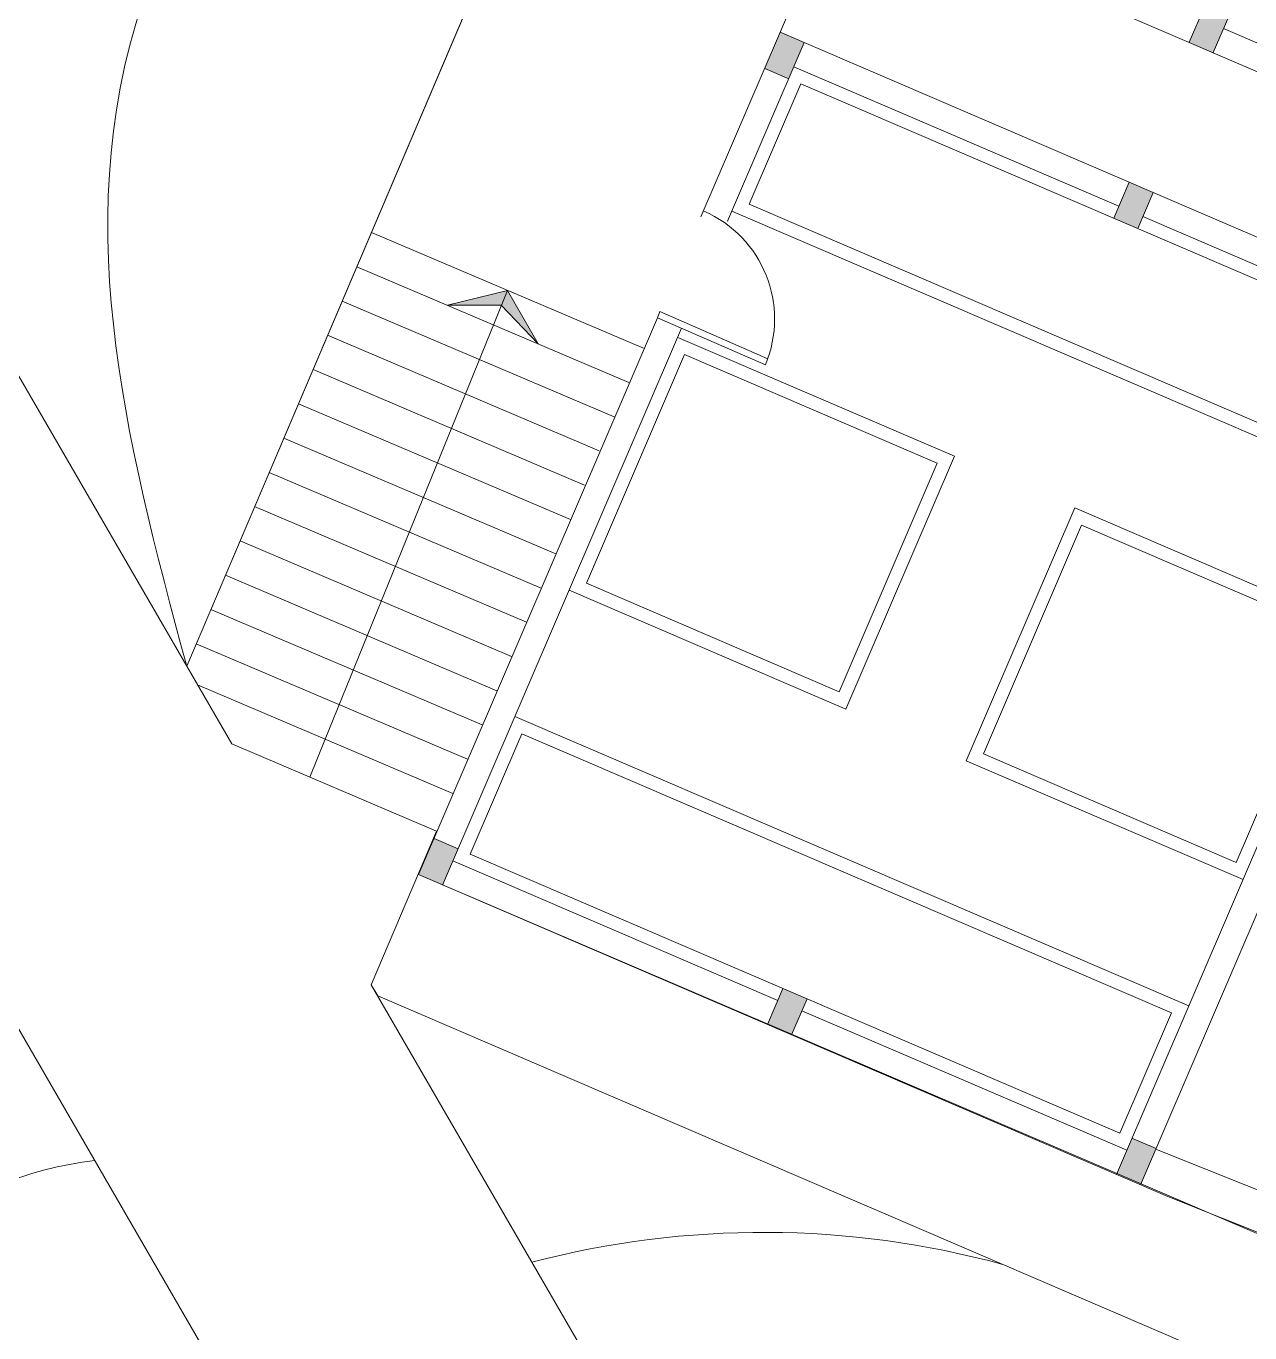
# Model space of a CAD drawing. Header units: metres. Extents: x -48 to 2360, y -1392 to 453.
# Drawn here: x 255.69 to 265.04, y -1282.62 to -1272.64 of the extents above; entities that cross this region are included whole.
import ezdxf

# ---------------------------------------------------------------- set-up
doc = ezdxf.new("R2010")
doc.units = ezdxf.units.M
for name, color, linetype, lineweight in [('corte3', 215, 'Continuous', 5), ('MUROS', 31, 'Continuous', 9), ('TODO', 210, 'Continuous', 5)]:
    doc.layers.add(name, color=color, linetype=linetype, lineweight=lineweight)
for name, color, linetype, lineweight, transparency in [('JARDINERAS', 93, 'Continuous', 5, 0.4), ('MUEBLES', 223, 'Continuous', 5, 0.3), ('SUELO', 231, 'Continuous', 5, 0.2)]:
    doc.layers.add(name, color=color, linetype=linetype, lineweight=lineweight, transparency=transparency)

msp = doc.modelspace()

# ---------------------------------------------------------------- hatches: boundary and pattern name
at = {"layer": 'corte3', "ltscale": 7, "transparency": 33554687}
h = msp.add_hatch(color=256, dxfattribs=at)
h.dxf.hatch_style = 1
h.paths.add_polyline_path([(259.3678, -1274.6575), (258.9101, -1274.7719), (259.3213, -1274.7719)])
h.paths.add_polyline_path([(259.3678, -1274.6575), (259.3213, -1274.7719), (259.6017, -1275.0662)])
at = {"layer": 'MUROS', "ltscale": 7, "transparency": 33554687}
h = msp.add_hatch(color=256, dxfattribs=at)
h.dxf.hatch_style = 1
h.paths.add_polyline_path([(282.9869, -1264.3172), (282.8031, -1264.2383), (282.6848, -1264.5139), (282.8685, -1264.5928)])
h.paths.add_polyline_path([(288.3163, -1266.6056), (288.1326, -1266.5267), (288.0142, -1266.8024), (288.198, -1266.8813)])
h.paths.add_polyline_path([(285.6516, -1265.4614), (285.4678, -1265.3825), (285.3495, -1265.6581), (285.5333, -1265.7371)])
h.paths.add_polyline_path([(280.3434, -1270.4736), (280.1596, -1270.3947), (280.0412, -1270.6704), (280.225, -1270.7493)])
h.paths.add_polyline_path([(283.0081, -1271.6178), (282.8243, -1271.5389), (282.7059, -1271.8146), (282.8897, -1271.8935)])
h.paths.add_polyline_path([(285.6728, -1272.762), (285.489, -1272.6831), (285.3707, -1272.9588), (285.5544, -1273.0377)])
h.paths.add_polyline_path([(284.976, -1273.8779), (284.8577, -1274.1533), (285.0415, -1274.2322), (285.1599, -1273.9566)])
h.paths.add_polyline_path([(280.6551, -1272.0285), (280.4713, -1271.9498), (280.3553, -1272.22), (280.539, -1272.2989)])
h.paths.add_polyline_path([(275.9665, -1270.0218), (275.7827, -1269.9431), (275.669, -1270.2077), (275.8528, -1270.2867)])
h.paths.add_polyline_path([(282.5163, -1280.113), (282.3326, -1280.0341), (282.2142, -1280.3098), (282.398, -1280.3887)])
h.paths.add_polyline_path([(281.9403, -1281.4546), (281.7565, -1281.3757), (281.6381, -1281.6513), (281.8219, -1281.7302)])
h.paths.add_polyline_path([(277.4378, -1279.5212), (277.254, -1279.4423), (277.1357, -1279.718), (277.3194, -1279.7969)])
h.paths.add_polyline_path([(272.7516, -1277.509), (272.5678, -1277.4301), (272.4494, -1277.7057), (272.6332, -1277.7846)])
h.paths.add_polyline_path([(273.3276, -1276.1674), (273.1438, -1276.0885), (273.0255, -1276.3642), (273.2093, -1276.4431)])
h.paths.add_polyline_path([(268.341, -1275.6151), (268.1572, -1275.5362), (268.0388, -1275.8118), (268.2226, -1275.8908)])
h.paths.add_polyline_path([(268.917, -1274.2735), (268.7333, -1274.1946), (268.6149, -1274.4703), (268.7987, -1274.5492)])
h.paths.add_polyline_path([(267.5408, -1273.7111), (267.357, -1273.6322), (267.2386, -1273.9079), (267.4224, -1273.9868)])
h.paths.add_polyline_path([(266.9639, -1275.0545), (266.7802, -1274.9756), (266.6618, -1275.2512), (266.8456, -1275.3302)])
h.paths.add_polyline_path([(264.8761, -1272.5669), (264.6923, -1272.488), (264.5739, -1272.7636), (264.7577, -1272.8425)])
h.paths.add_polyline_path([(264.2992, -1273.9103), (264.1154, -1273.8314), (263.9971, -1274.107), (264.1808, -1274.1859)])
h.paths.add_polyline_path([(262.2113, -1271.4227), (262.0276, -1271.3438), (261.9092, -1271.6194), (262.093, -1271.6983)])
h.paths.add_polyline_path([(261.6345, -1272.7661), (261.4507, -1272.6871), (261.3323, -1272.9628), (261.5161, -1273.0417)])
h.paths.add_polyline_path([(271.5537, -1268.1331), (271.3699, -1268.0544), (271.2584, -1268.3139), (271.4422, -1268.3928)])
h.paths.add_polyline_path([(270.1843, -1267.5547), (270.0005, -1267.4758), (269.8822, -1267.7514), (270.066, -1267.8303)])
h.paths.add_polyline_path([(267.5196, -1266.4105), (267.3358, -1266.3315), (267.2175, -1266.6072), (267.4012, -1266.6861)])
h.paths.add_polyline_path([(264.8549, -1265.2662), (264.6711, -1265.1873), (264.5527, -1265.463), (264.7365, -1265.5419)])
h.paths.add_polyline_path([(258.9909, -1278.9225), (258.8072, -1278.8436), (258.6888, -1279.1192), (258.8727, -1279.1979)])
h.paths.add_polyline_path([(261.6557, -1280.0667), (261.4719, -1279.9878), (261.3549, -1280.2603), (261.5387, -1280.339)])
h.paths.add_polyline_path([(264.3204, -1281.2109), (264.1366, -1281.132), (264.0209, -1281.4014), (264.2048, -1281.4801)])
h.paths.add_polyline_path([(265.6974, -1281.7715), (265.5137, -1281.6926), (265.3953, -1281.9683), (265.5791, -1282.0472)])
h.paths.add_polyline_path([(269.9243, -1283.5865), (269.8059, -1283.8622), (269.9897, -1283.9411), (270.108, -1283.6654)])
h.paths.add_polyline_path([(274.7943, -1285.6777), (274.6105, -1285.5988), (274.4921, -1285.8744), (274.6759, -1285.9533)])
h.paths.add_polyline_path([(279.2967, -1287.611), (279.113, -1287.5321), (278.9946, -1287.8078), (279.1784, -1287.8867)])

# ---------------------------------------------------------------- linework, layer by layer
at = {"layer": 'corte3', "ltscale": 7, "transparency": 33554687}
for points in [[(259.3678, -1274.6575), (257.9759, -1278.0835), (257.8579, -1278.374)], [(259.3678, -1274.6575), (258.9101, -1274.7719)], [(259.3678, -1274.6575), (259.6017, -1275.0662)], [(258.9101, -1274.7719), (259.3213, -1274.7719)], [(259.6017, -1275.0662), (259.3213, -1274.7719)], [(257.9947, -1275.0007), (257.9947, -1275.0007)]]:
    msp.add_lwpolyline(points, dxfattribs=at)
at = {"layer": 'JARDINERAS', "ltscale": 0.05, "transparency": 33554559}
msp.add_line((278.783, -1288.8074), (258.3776, -1280.0454), dxfattribs=at)
for centre, radius, start, end in [((256.538, -1284.0548), 2.7718, 96.66577, 159.70283), ((261.3217, -1288.8117), 6.9613, 74.7668, 104.70016)]:
    msp.add_arc(centre, radius, start, end, dxfattribs=at)
msp.add_spline([(250.4941, -1266.4361), (255.7892, -1266.6789), (257.9755, -1268.4479), (256.6394, -1272.2923), (256.9189, -1277.5273)], degree=3, dxfattribs=at)
at = {"layer": 'MUEBLES', "transparency": 33554559}
for points in [[(261.608, -1273.0812), (266.5699, -1275.2118), (266.1753, -1276.1307), (261.2134, -1274)], [(259.9706, -1276.8945), (260.7202, -1275.1486), (262.6499, -1275.9772), (261.9002, -1277.7231)], [(263.0029, -1278.1965), (263.7525, -1276.4507), (265.6821, -1277.2793), (264.9325, -1279.0251)], [(259.4774, -1278.0431), (264.4393, -1280.1737), (264.0447, -1281.0926), (259.0828, -1278.9619)]]:
    msp.add_lwpolyline(points, close=True, dxfattribs=at)
for points in [[(266.2278, -1276.262), (261.0821, -1274.0525)], [(260.6678, -1275.0173), (262.7812, -1275.9248), (261.9526, -1277.8544), (259.8392, -1276.9469)], [(264.9849, -1279.1564), (262.8715, -1278.249), (263.7001, -1276.3193), (265.8135, -1277.2268)], [(259.425, -1277.9117), (264.5706, -1280.1213)]]:
    msp.add_lwpolyline(points, dxfattribs=at)
at = {"layer": 'SUELO', "ltscale": 7, "transparency": 33554559}
msp.add_lwpolyline([(264.3173, -1266.0116), (262.2053, -1265.1121), (256.9189, -1277.5273), (257.2628, -1278.1208), (258.8273, -1278.7865), (258.6888, -1279.1192), (279.1776, -1287.8885), (285.1599, -1273.9566), (264.6711, -1265.1873), (264.3172, -1266.0116)], dxfattribs=at)
at = {"layer": 'TODO', "ltscale": 7, "transparency": 33554687}
for p, q in [((256.9189, -1277.5273), (262.2155, -1265.088)), ((265.506, -1281.6916), (264.3182, -1281.216)), ((265.3945, -1281.9701), (264.4105, -1281.5761))]:
    msp.add_line(p, q, dxfattribs=at)
at = {"layer": 'TODO', "transparency": 33554559}
for p, q in [((250.4941, -1266.4361), (257.2628, -1278.1208)), ((251.4513, -1273.0761), (258.2684, -1284.8444))]:
    msp.add_line(p, q, dxfattribs=at)
at = {"layer": 'TODO', "transparency": 33554687}
for p, q in [((260.8453, -1274.097), (262.5145, -1270.2096)), ((261.0488, -1274.1299), (261.6345, -1272.7661)), ((261.0499, -1274.1274), (261.0488, -1274.1299)), ((260.4065, -1275.0995), (258.329, -1274.2156)), ((258.2176, -1274.4773), (260.2942, -1275.3608)), ((260.2942, -1275.3608), (258.2176, -1274.4773)), ((260.1819, -1275.6221), (258.1062, -1274.739)), ((258.1062, -1274.739), (260.1819, -1275.6221)), ((260.5325, -1274.8199), (260.5148, -1274.8668)), ((260.5325, -1274.8199), (261.3574, -1275.1797)), ((260.6981, -1274.9467), (258.8726, -1279.1982)), ((260.5148, -1274.8668), (261.3374, -1275.2255)), ((257.9947, -1275.0007), (260.0696, -1275.8834)), ((260.0696, -1275.8834), (257.9947, -1275.0007)), ((259.9574, -1276.1447), (257.8833, -1275.2623)), ((257.8833, -1275.2623), (259.9574, -1276.1447)), ((259.8494, -1276.4079), (257.7719, -1275.524)), ((257.6605, -1275.7857), (259.7371, -1276.6692)), ((259.7371, -1276.6692), (257.6605, -1275.7857)), ((259.6248, -1276.9305), (257.5491, -1276.0474)), ((257.5491, -1276.0474), (259.6248, -1276.9305)), ((259.5125, -1277.1918), (257.4376, -1276.3091)), ((257.4376, -1276.3091), (259.5125, -1277.1918)), ((257.3262, -1276.5707), (259.4002, -1277.4531)), ((259.4002, -1277.4531), (257.3262, -1276.5707)), ((259.288, -1277.7144), (257.2148, -1276.8324)), ((257.2148, -1276.8324), (259.288, -1277.7144)), ((259.1757, -1277.9757), (257.1034, -1277.0941)), ((257.1034, -1277.0941), (259.1757, -1277.9757)), ((259.0634, -1278.2371), (256.9919, -1277.3558)), ((256.9919, -1277.3558), (259.0634, -1278.2371)), ((258.9511, -1278.4984), (257.0008, -1277.6686)), ((257.0008, -1277.6686), (258.9511, -1278.4984)), ((257.2628, -1278.1208), (258.8273, -1278.7865)), ((258.3279, -1279.9597), (258.8273, -1278.7865)), ((264.4105, -1281.5761), (258.6888, -1279.1192)), ((258.3279, -1279.9596), (258.3776, -1280.0454)), ((258.3279, -1279.9596), (260.4187, -1283.569)), ((258.3279, -1279.9596), (258.3279, -1279.9597))]:
    msp.add_line(p, q, dxfattribs=at)
for points in [[(261.9092, -1271.6194), (267.4224, -1273.9868), (268.0345, -1272.5614)], [(264.6923, -1272.488), (264.5739, -1272.7636)], [(264.7577, -1272.8425), (264.8761, -1272.5669)], [(264.8366, -1272.6588), (267.3175, -1273.7241)], [(261.4507, -1272.6871), (266.9639, -1275.0545), (266.3716, -1276.434)], [(261.5556, -1272.9498), (264.0365, -1274.0151)], [(261.5161, -1273.0417), (261.3323, -1272.9628)], [(263.9971, -1274.107), (264.1154, -1273.8314)], [(264.2992, -1273.9103), (264.1808, -1274.1859)], [(264.2203, -1274.0941), (266.7012, -1275.1594)], [(258.6888, -1279.1192), (260.5148, -1274.8668)], [(264.0182, -1281.4077), (265.8135, -1277.2268)], [(266.0213, -1277.2497), (264.202, -1281.4866)], [(258.8072, -1278.8436), (258.9909, -1278.9225)], [(261.4324, -1280.0797), (258.9515, -1279.0144)], [(261.3535, -1280.2635), (261.4719, -1279.9878)], [(261.6557, -1280.0667), (261.5373, -1280.3424)], [(264.0972, -1281.2239), (261.6162, -1280.1586)], [(264.1366, -1281.132), (264.3204, -1281.2109)]]:
    msp.add_lwpolyline(points, dxfattribs=at)
msp.add_arc((260.5076, -1274.877), 0.9, 337.21529, 66.43737, dxfattribs=at)

doc.saveas('drawing.dxf')
